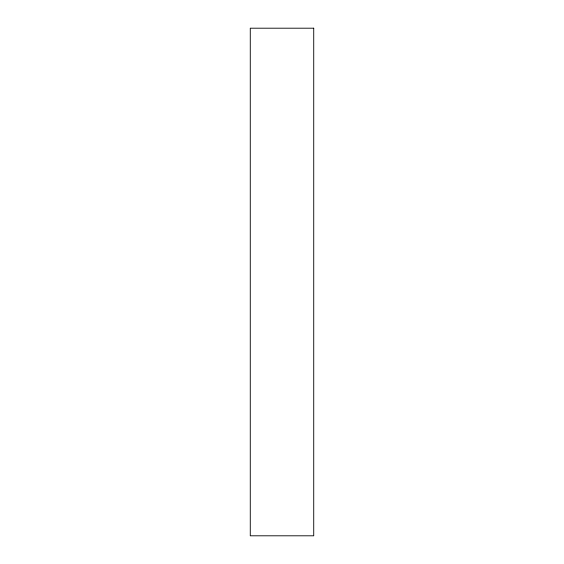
<?xml version="1.0" encoding="UTF-8"?>
<svg xmlns="http://www.w3.org/2000/svg" width="564" height="564" viewBox="0 0 564 564"><rect width="100%" height="100%" fill="white"/><g stroke="black" fill="none" stroke-linecap="round" stroke-linejoin="round"><path stroke-width="0.85" d="M313.725 28.2L250.275 28.2L250.275 535.8L313.725 535.8L313.725 28.2"/></g></svg>
